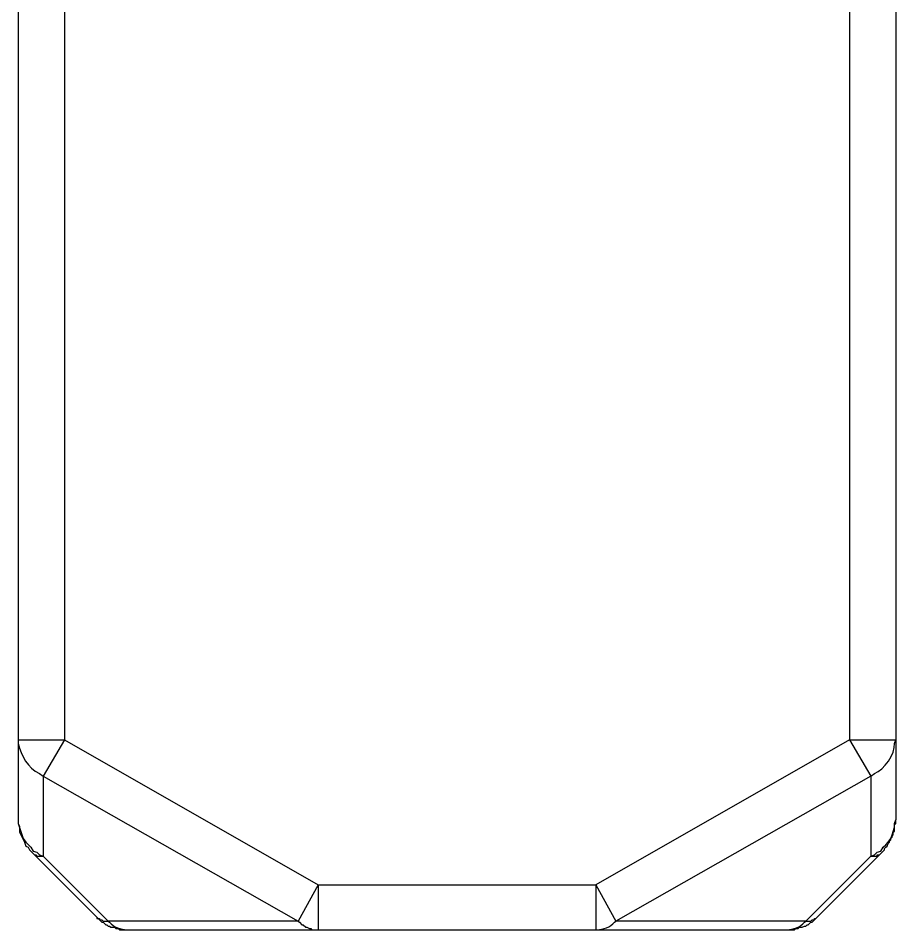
# Model space of a CAD drawing. Header units: millimetres. Extents: x 0 to 297, y 0 to 210.
# Drawn here: x 202.24 to 217.1, y 103.19 to 118.63 of the extents above; entities that cross this region are included whole.
import ezdxf

# ---------------------------------------------------------------- set-up
doc = ezdxf.new("R2010")
doc.units = ezdxf.units.MM

msp = doc.modelspace()

# ---------------------------------------------------------------- linework, layer by layer
at = {"color": 7, "lineweight": 25}
for points in [[(202.243902, 129.331313), (202.243902, 106.407813)], [(203.027104, 129.331313), (203.027104, 106.407813)], [(216.319806, 129.331313), (216.319806, 106.407813), (212.022902, 103.952515)], [(217.102902, 129.331313), (217.102902, 106.407813)], [(202.243902, 106.407813), (203.027104, 106.407813)], [(202.243902, 106.407813), (202.243902, 105.053111), (202.243902, 104.989611), (202.328604, 104.735611), (202.370902, 104.672111), (202.455604, 104.587515), (202.497902, 104.524015), (202.561402, 104.502813), (202.603806, 104.460515), (202.667306, 104.439313)], [(203.027104, 106.407813), (202.667306, 105.794015)], [(203.027104, 106.407813), (207.323902, 103.952515)], [(216.319806, 106.407813), (216.679604, 105.794015), (212.361604, 103.338611)], [(216.319806, 106.407813), (217.102902, 106.407813)], [(217.102902, 106.407813), (217.102902, 105.053111)], [(202.667306, 105.794015), (206.985306, 103.338611)], [(202.667306, 105.794015), (202.667306, 104.439313)], [(216.679604, 105.794015), (216.679604, 104.439313), (215.578902, 103.338611)], [(202.243902, 105.053111), (202.243902, 104.989611), (202.265104, 104.947313), (202.265104, 104.841515), (202.349806, 104.672111), (202.370902, 104.608611), (202.413306, 104.587515), (202.434402, 104.545111), (202.476806, 104.502813), (202.519104, 104.460515), (202.540306, 104.460515), (202.561402, 104.439313), (202.667306, 104.439313)], [(216.679604, 104.439313), (216.743104, 104.460515), (216.785402, 104.502813), (216.848902, 104.524015), (216.891306, 104.587515), (216.933604, 104.629813), (216.975902, 104.672111), (217.018306, 104.735611), (217.039402, 104.799111), (217.081806, 104.926111), (217.081806, 104.989611), (217.102902, 105.053111)], [(217.039402, 104.756813), (217.039402, 104.778015), (217.060604, 104.799111), (217.060604, 104.841515), (217.081806, 104.862611), (217.081806, 104.968515), (217.102902, 104.989611), (217.102902, 105.053111)], [(216.870104, 104.502813), (216.891306, 104.524015), (216.912402, 104.545111), (216.912402, 104.566313), (216.933604, 104.587515), (216.954806, 104.608611), (216.975902, 104.651015), (216.997104, 104.672111), (216.997104, 104.693313), (217.018306, 104.714515), (217.018306, 104.735611), (217.039402, 104.756813)], [(202.476806, 104.502813), (203.577402, 103.402111), (203.598604, 103.381015), (203.619806, 103.381015), (203.619806, 103.359813), (203.662104, 103.359813), (203.683306, 103.338611), (203.767902, 103.338611)], [(202.667306, 104.439313), (203.767902, 103.338611)], [(216.870104, 104.502813), (215.769402, 103.402111)], [(216.679604, 104.439313), (216.785402, 104.439313), (216.785402, 104.460515), (216.827806, 104.460515), (216.870104, 104.502813)], [(207.323902, 103.952515), (206.985306, 103.338611)], [(207.323902, 103.952515), (207.323902, 103.402111), (207.323902, 103.190515)], [(207.323902, 103.952515), (212.022902, 103.952515)], [(212.022902, 103.952515), (212.022902, 103.402111)], [(212.022902, 103.952515), (212.361604, 103.338611)], [(203.577402, 103.402111), (203.577402, 103.381015), (203.598604, 103.381015), (203.662104, 103.317515), (203.683306, 103.317515), (203.704402, 103.296313), (203.725604, 103.275111), (203.746806, 103.275111), (203.767902, 103.254015), (203.789104, 103.254015), (203.810306, 103.232813)], [(206.985306, 103.338611), (203.767902, 103.338611)], [(206.985306, 103.338611), (207.006402, 103.317515), (207.048806, 103.275111), (207.069902, 103.275111), (207.112306, 103.232813), (207.133402, 103.232813), (207.175806, 103.211611), (207.196902, 103.211611), (207.218104, 103.190515), (207.281604, 103.190515)], [(212.022902, 103.402111), (212.022902, 103.190515)], [(215.578902, 103.338611), (212.361604, 103.338611)], [(215.515402, 103.232813), (215.557806, 103.254015), (215.578902, 103.254015), (215.600104, 103.275111), (215.621306, 103.275111), (215.663604, 103.317515), (215.684806, 103.317515), (215.769402, 103.402111)], [(215.578902, 103.338611), (215.663604, 103.338611), (215.684806, 103.359813), (215.727104, 103.359813), (215.727104, 103.381015), (215.748306, 103.381015), (215.769402, 103.402111)], [(203.810306, 103.232813), (203.873806, 103.232813), (203.894902, 103.211611), (203.937306, 103.211611), (203.958402, 103.190515), (204.106604, 103.190515)], [(204.106604, 103.190515), (207.323902, 103.190515)], [(207.281604, 103.190515), (207.323902, 103.190515)], [(207.281604, 103.190515), (207.323902, 103.190515)], [(207.323902, 103.190515), (212.022902, 103.190515)], [(212.022902, 103.190515), (212.065306, 103.190515)], [(212.022902, 103.190515), (215.219104, 103.190515)], [(215.219104, 103.190515), (215.388402, 103.190515), (215.409604, 103.211611), (215.451902, 103.211611), (215.473104, 103.232813), (215.515402, 103.232813)]]:
    msp.add_lwpolyline(points, dxfattribs=at)
for points in [[(202.243902, 106.407813), (202.243902, 106.407813), (202.243902, 106.344313), (202.243902, 106.344313), (202.297206, 106.140407), (202.401593, 105.927682), (202.603806, 105.836313), (202.603806, 105.836313), (202.667306, 105.794015), (202.667306, 105.794015)], [(216.679604, 105.794015), (216.679604, 105.794015), (216.743104, 105.836313), (216.743104, 105.836313), (216.904711, 105.895192), (217.096904, 106.172898), (217.081806, 106.344313), (217.081806, 106.344313), (217.102902, 106.407813), (217.102902, 106.407813)], [(203.767902, 103.338611), (203.767902, 103.338611), (203.789104, 103.317515), (203.789104, 103.317515), (203.865586, 103.237717), (203.975688, 103.191503), (204.085402, 103.190515), (204.085402, 103.190515), (204.106604, 103.190515), (204.106604, 103.190515)], [(212.022902, 103.190515), (212.022902, 103.190515), (212.044104, 103.190515), (212.044104, 103.190515), (212.153817, 103.191503), (212.263884, 103.237717), (212.340402, 103.317515), (212.340402, 103.317515), (212.361604, 103.338611), (212.361604, 103.338611)], [(215.219104, 103.190515), (215.219104, 103.190515), (215.261402, 103.190515), (215.261402, 103.190515), (215.371116, 103.191503), (215.481217, 103.237717), (215.557806, 103.317515), (215.557806, 103.317515), (215.578902, 103.338611), (215.578902, 103.338611)]]:
    msp.add_open_spline(points, degree=3, knots=[0, 0, 0, 0, 1, 1, 1, 2, 2, 2, 3, 3, 3, 3], dxfattribs=at)

doc.saveas('drawing.dxf')
